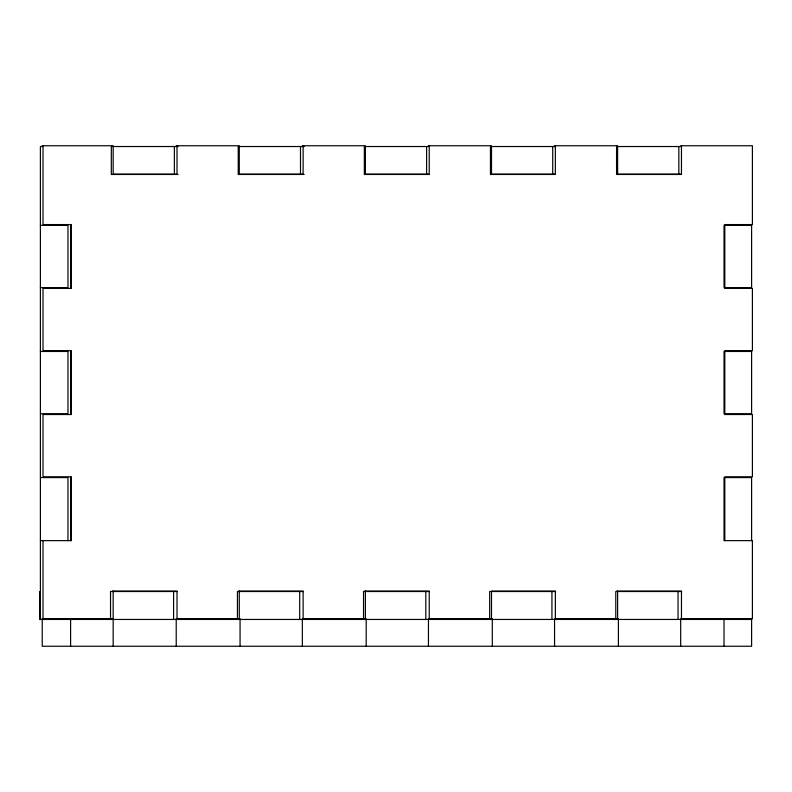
<?xml version="1.0" encoding="UTF-8"?>
<svg xmlns="http://www.w3.org/2000/svg" width="792" height="792" viewBox="0 0 792 792"><rect width="100%" height="100%" fill="white"/><g stroke="black" fill="none" stroke-linecap="round" stroke-linejoin="round"><path stroke-width="1.19" d="M42.233 145.748L113.167 145.748L113.167 174.121L177.012 174.121L177.012 145.748M176.22 145.748L239.283 145.748L239.283 174.121L303.128 174.121L303.128 145.748M302.336 145.748L365.389 145.748L365.389 174.121L429.234 174.121L429.234 145.748M428.452 145.748L491.505 145.748L491.505 174.121L555.35 174.121L555.35 145.748M554.558 145.748L617.621 145.748L617.621 174.121L681.466 174.121L681.466 145.748M680.674 145.748L752.4 145.748L752.4 224.562L724.809 224.562L724.809 288.407L752.4 288.407L752.4 350.678L724.809 350.678L724.809 414.523L752.4 414.523L752.4 476.794L724.809 476.794L724.809 540.639M42.857 146.53L40.392 146.53L40.392 619.453M178.061 146.53L111.326 146.53L111.326 174.468L178.061 174.468M304.178 146.53L238.224 146.53L238.224 174.468L304.178 174.468M429.066 146.53L364.34 146.53L364.34 174.468L429.066 174.468M555.172 146.53L490.456 146.53L490.456 174.468L555.172 174.468M681.239 146.53L616.562 146.53L616.562 174.468L681.239 174.468M40.392 225.354L67.973 225.354L67.973 287.625L40.392 287.625M40.392 351.47L67.973 351.47L67.973 413.731L40.392 413.731M40.392 477.576L67.973 477.576L67.973 540.639M40.392 540.639L71.389 540.639L71.389 476.794L43.016 476.794L43.016 414.523L71.389 414.523L71.389 350.678L43.016 350.678L43.016 288.407L71.389 288.407L71.389 224.562L43.016 224.562L43.016 145.748M112.375 591.079L177.012 591.079L177.012 618.671L239.283 618.671L239.283 591.079M238.491 591.079L303.128 591.079L303.128 618.671L365.389 618.671L365.389 591.079M364.607 591.079L429.234 591.079L429.234 618.671L491.505 618.671L491.505 591.079L555.35 591.079L555.35 618.671L617.621 618.671L617.621 591.079M616.829 591.079L681.466 591.079L681.466 618.671L752.4 618.671L752.4 540.639L724.027 540.639L724.027 477.576L751.608 477.576L751.608 540.639M177.279 591.515L110.534 591.515L110.534 619.453M303.385 591.515L237.442 591.515L237.442 619.453M429.502 591.515L363.548 591.515L363.548 619.453M555.618 591.515L489.664 591.515L489.664 619.453M681.655 591.515L615.78 591.515L615.78 619.453M113.167 618.671L43.016 618.671L43.016 540.639M751.608 619.453L39.6 619.453L39.6 591.515M751.608 618.671L751.608 646.252L42.233 646.252L42.233 618.671M724.027 618.671L724.027 646.252M680.674 618.671L680.674 646.252M678.833 146.53L678.833 174.468M678.041 591.515L678.041 619.453M618.404 618.671L618.404 646.252M554.558 618.671L554.558 646.252M552.717 146.53L552.717 174.468M551.935 591.515L551.935 619.453M492.297 618.671L492.297 646.252M428.452 618.671L428.452 646.252M426.611 146.53L426.611 174.468M425.819 591.515L425.819 619.453M366.181 618.671L366.181 646.252M302.336 618.671L302.336 646.252M300.495 146.53L300.495 174.468M299.703 591.515L299.703 619.453M240.065 618.671L240.065 646.252M176.22 618.671L176.22 646.252M174.379 146.53L174.379 174.468M173.596 591.515L173.596 619.453M113.167 591.079L113.167 646.252M70.607 224.562L70.607 288.407M70.607 350.678L70.607 414.523M70.607 476.794L70.607 540.639M70.607 618.671L70.607 646.252M751.608 225.354L724.027 225.354L724.027 287.625L751.608 287.625L751.608 225.354M751.608 351.47L724.027 351.47L724.027 413.731L751.608 413.731L751.608 351.47"/></g></svg>
